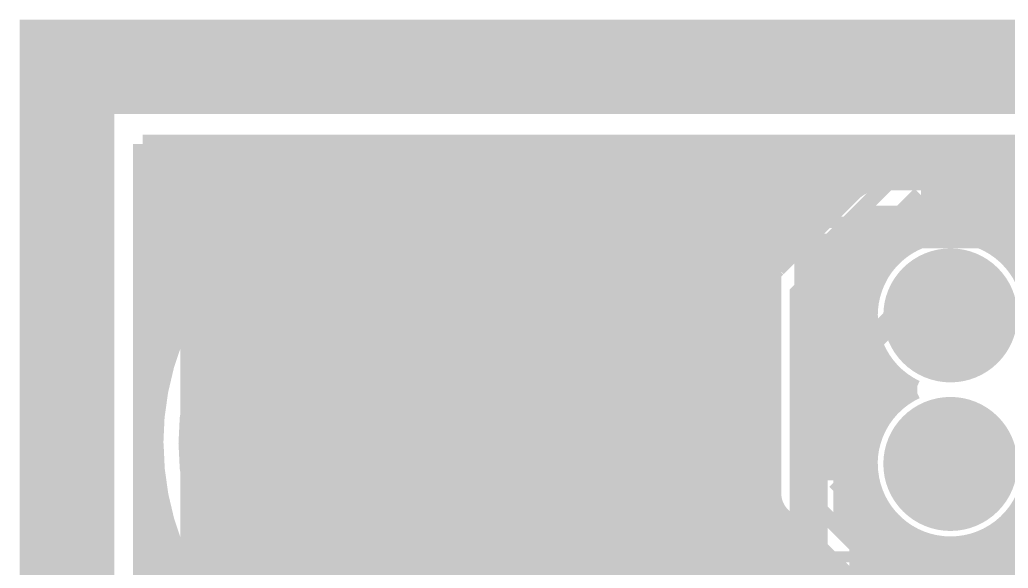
# Model space of a CAD drawing. Extents: x -1 to 119, y -42 to 51.
# Drawn here: x -0.64 to 12.65, y 43.32 to 50.7 of the extents above; entities that cross this region are included whole.
import ezdxf

# ---------------------------------------------------------------- set-up
doc = ezdxf.new("R2010")
doc.units = 0
doc.header["$MEASUREMENT"] = 0
doc.layers.get('0').update_dxf_attribs({"linetype": 'CONTINUOUS'})
for name, color, linetype in [('22-304-0_BOT', 7, 'CONTINUOUS'), ('22-304-0_DRD', 7, 'CONTINUOUS'), ('22-304-0_GND', 6, 'CONTINUOUS'), ('22-304-0_IN1', 4, 'CONTINUOUS'), ('22-304-0_SMB', 3, 'CONTINUOUS'), ('22-304-0_SMT', 5, 'CONTINUOUS'), ('22-304-0_SST', 14, 'CONTINUOUS'), ('22-304-0_TOP', 9, 'CONTINUOUS'), ('THRUHOLE_TAP', 11, 'CONTINUOUS')]:
    doc.layers.add(name, color=color, linetype=linetype)

# ---------------------------------------------------------------- blocks, each defined once
blk = doc.blocks.new('ROUND_18')
at = {"const_width": 3.50012}
blk.add_lwpolyline([(-1.75006, 0, 1), (1.75006, 0, 1)], format="xyb", close=True, dxfattribs=at)
blk = doc.blocks.new('ROUND_20')
at = {"const_width": 0.7747}
blk.add_lwpolyline([(-0.38735, 0, 1), (0.38735, 0, 1)], format="xyb", close=True, dxfattribs=at)
blk = doc.blocks.new('ROUND_23')
at = {"const_width": 2.00025}
blk.add_lwpolyline([(-1.000124, 0, 1), (1.000124, 0, 1)], format="xyb", close=True, dxfattribs=at)
blk = doc.blocks.new('ROUND_67')
at = {"const_width": 0.9017}
blk.add_lwpolyline([(-0.45085, 0, 1), (0.45085, 0, 1)], format="xyb", close=True, dxfattribs=at)
blk = doc.blocks.new('ROUND_83')
at = {"const_width": 1.75006}
blk.add_lwpolyline([(-0.87503, 0, 1), (0.87503, 0, 1)], format="xyb", close=True, dxfattribs=at)
blk = doc.blocks.new('ROUND_22')
at = {"const_width": 0.7493}
blk.add_lwpolyline([(-0.37465, 0, 1), (0.37465, 0, 1)], format="xyb", close=True, dxfattribs=at)
blk = doc.blocks.new('ROUND_1')
at = {"const_width": 0.50038}
blk.add_lwpolyline([(-0.25019, 0, 1), (0.25019, 0, 1)], format="xyb", close=True, dxfattribs=at)
blk = doc.blocks.new('ROUND_91')
at = {"const_width": 0.40005}
blk.add_lwpolyline([(-0.200024, 0, 1), (0.200024, 0, 1)], format="xyb", close=True, dxfattribs=at)

msp = doc.modelspace()

# ---------------------------------------------------------------- linework, layer by layer
at = {"layer": '22-304-0_BOT'}
for points, const_width in [([(1.016, 49.022), (1.016, 1.016)], 0.254), ([(13.46708, 49.022), (1.016, 49.022)], 0.254), ([(1.2446, 49.022), (1.2446, 45.75048)], 0.254), ([(1.4732, 49.022), (1.4732, 46.49216)], 0.254), ([(1.7018, 49.022), (1.7018, 46.94682)], 0.254), ([(1.9304, 49.022), (1.9304, 47.28972)], 0.254), ([(2.159, 49.022), (2.159, 47.56658)], 0.254), ([(2.3876, 49.022), (2.3876, 47.80026)], 0.254), ([(2.6162, 49.022), (2.6162, 47.99584)], 0.254), ([(2.8448, 49.022), (2.8448, 48.16602)], 0.254), ([(3.0734, 49.022), (3.0734, 48.30826)], 0.254), ([(3.302, 49.022), (3.302, 48.43272)], 0.254), ([(3.5306, 49.022), (3.5306, 48.53432)], 0.254), ([(3.7592, 49.022), (3.7592, 48.62322)], 0.254), ([(3.9878, 49.022), (3.9878, 48.6918)], 0.254), ([(4.2164, 49.022), (4.2164, 48.74768)], 0.254), ([(4.445, 49.022), (4.445, 48.78832)], 0.254), ([(4.6736, 49.022), (4.6736, 48.81372)], 0.254), ([(4.9022, 49.022), (4.9022, 48.82642)], 0.254), ([(5.1308, 49.022), (5.1308, 48.82642)], 0.254), ([(5.3594, 49.022), (5.3594, 48.81118)], 0.254), ([(5.588, 49.022), (5.588, 48.78324)], 0.254), ([(5.8166, 49.022), (5.8166, 48.74006)], 0.254), ([(6.0452, 49.022), (6.0452, 48.68418)], 0.254), ([(6.2738, 49.022), (6.2738, 48.61052)], 0.254), ([(6.5024, 49.022), (6.5024, 48.52162)], 0.254), ([(6.731, 49.022), (6.731, 48.41494)], 0.254), ([(6.9596, 49.022), (6.9596, 48.28794)], 0.254), ([(7.1882, 49.022), (7.1882, 48.14062)], 0.254), ([(7.4168, 49.022), (7.4168, 47.97044)], 0.254), ([(7.6454, 49.022), (7.6454, 47.76724)], 0.254), ([(7.874, 49.022), (7.874, 47.52848)], 0.254), ([(8.1026, 49.022), (8.1026, 47.244)], 0.254), ([(8.3312, 49.022), (8.3312, 46.8884)], 0.254), ([(8.5598, 49.022), (8.5598, 46.40834)], 0.254), ([(8.7884, 49.022), (8.7884, 45.5549)], 0.254), ([(9.017, 49.022), (9.017, 31.84398)], 0.254), ([(9.2456, 49.022), (9.2456, 31.9278)], 0.254), ([(9.4742, 49.022), (9.4742, 47.27956)], 0.254), ([(9.7028, 49.022), (9.7028, 47.5234)], 0.254), ([(9.9314, 49.022), (9.9314, 47.752)], 0.254), ([(10.16, 49.022), (10.16, 47.9806)], 0.254), ([(10.3886, 49.022), (10.3886, 48.2092)], 0.254), ([(10.6172, 49.022), (10.6172, 48.42764)], 0.254), ([(10.8458, 49.022), (10.8458, 48.52162)], 0.254), ([(11.0744, 49.022), (11.0744, 48.5267)], 0.254), ([(11.303, 49.022), (11.303, 48.5267)], 0.254), ([(11.5316, 49.022), (11.5316, 48.5267)], 0.254), ([(11.7602, 49.022), (11.7602, 48.5267)], 0.254), ([(11.9888, 49.022), (11.9888, 48.5267)], 0.254), ([(12.2174, 49.022), (12.2174, 48.5267)], 0.254), ([(12.446, 49.022), (12.446, 48.5267)], 0.254), ([(12.6746, 49.022), (12.6746, 48.5267)], 0.254), ([(4.47802, 48.7934), (1.016, 48.7934)], 0.254), ([(13.41628, 48.7934), (5.51942, 48.7934)], 0.254), ([(3.60172, 48.5648), (1.016, 48.5648)], 0.254), ([(13.44676, 48.5648), (6.39572, 48.5648)], 0.254), ([(12.827, 48.5267), (10.922, 48.5267)], 0.254), ([(10.5537, 48.3743), (9.54278, 47.36338)], 0.254), ([(3.11912, 48.3362), (1.016, 48.3362)], 0.254), ([(10.5156, 48.3362), (6.87832, 48.3362)], 0.254), ([(2.76098, 48.1076), (1.016, 48.1076)], 0.254), ([(10.287, 48.1076), (7.23646, 48.1076)], 0.254), ([(13.87602, 46.71822), (13.87602, 46.95698), (12.827, 48.006), (10.922, 48.006), (9.906, 46.99), (9.906, 43.688), (11.176, 42.418), (13.462, 42.418)], 0.381), ([(2.47396, 47.879), (1.016, 47.879)], 0.254), ([(10.0584, 47.879), (7.52348, 47.879)], 0.254), ([(2.2352, 47.6504), (1.016, 47.6504)], 0.254), ([(9.8298, 47.6504), (7.76224, 47.6504)], 0.254), ([(2.032, 47.4218), (1.016, 47.4218)], 0.254), ([(9.6012, 47.4218), (7.96544, 47.4218)], 0.254), ([(1.85928, 47.1932), (1.016, 47.1932)], 0.254), ([(9.42594, 47.1932), (8.13816, 47.1932)], 0.254), ([(10.91438, 47.26178), (10.4267, 46.7741)], 0.254), ([(10.8458, 47.1932), (10.8458, 47.117)], 0.254), ([(10.87882, 47.1932), (10.8458, 47.1932)], 0.254), ([(1.71196, 46.9646), (1.016, 46.9646)], 0.254), ([(9.3853, 46.9646), (8.28548, 46.9646)], 0.254), ([(9.3853, 46.99), (9.3853, 43.688)], 0.254), ([(10.79754, 46.9646), (10.6172, 46.9646)], 0.254), ([(10.6172, 46.9646), (10.6172, 43.7134)], 0.254), ([(1.58496, 46.736), (1.016, 46.736)], 0.254), ([(9.3853, 46.736), (8.41248, 46.736)], 0.254), ([(10.4267, 46.7741), (10.4267, 43.9039)], 0.254), ([(10.77214, 46.736), (10.4267, 46.736)], 0.254), ([(1.47828, 46.5074), (1.016, 46.5074)], 0.254), ([(9.3853, 46.5074), (8.51916, 46.5074)], 0.254), ([(10.79246, 46.5074), (10.4267, 46.5074)], 0.254), ([(1.38938, 46.2788), (1.016, 46.2788)], 0.254), ([(9.3853, 46.2788), (8.60806, 46.2788)], 0.254), ([(10.86358, 46.2788), (10.4267, 46.2788)], 0.254), ([(10.8458, 46.31944), (10.8458, 45.11802)], 0.254), ([(1.31572, 46.0502), (1.016, 46.0502)], 0.254), ([(9.3853, 46.0502), (8.68172, 46.0502)], 0.254), ([(10.99566, 46.0502), (10.4267, 46.0502)], 0.254), ([(11.0744, 45.95876), (11.0744, 45.4787)], 0.254), ([(1.25984, 45.8216), (1.016, 45.8216)], 0.254), ([(9.3853, 45.8216), (8.74014, 45.8216)], 0.254), ([(11.23188, 45.8216), (10.4267, 45.8216)], 0.254), ([(11.303, 45.77334), (11.303, 45.66412)], 0.254), ([(1.21666, 45.593), (1.016, 45.593)], 0.254), ([(9.3853, 45.593), (8.78332, 45.593)], 0.254), ([(11.19886, 45.593), (10.4267, 45.593)], 0.254), ([(1.18618, 45.3644), (1.016, 45.3644)], 0.254), ([(9.3853, 45.3644), (8.81126, 45.3644)], 0.254), ([(10.97788, 45.3644), (10.4267, 45.3644)], 0.254), ([(1.17094, 45.1358), (1.016, 45.1358)], 0.254), ([(9.3853, 45.1358), (8.8265, 45.1358)], 0.254), ([(10.85088, 45.1358), (10.4267, 45.1358)], 0.254), ([(1.17094, 44.9072), (1.016, 44.9072)], 0.254), ([(9.3853, 44.9072), (8.8265, 44.9072)], 0.254), ([(10.78738, 44.9072), (10.4267, 44.9072)], 0.254), ([(1.18364, 44.6786), (1.016, 44.6786)], 0.254), ([(9.3853, 44.6786), (8.81634, 44.6786)], 0.254), ([(10.77214, 44.6786), (10.4267, 44.6786)], 0.254), ([(1.20904, 44.45), (1.016, 44.45)], 0.254), ([(9.3853, 44.45), (8.7884, 44.45)], 0.254), ([(8.7884, 44.44238), (8.7884, 31.66618)], 0.254), ([(10.80516, 44.45), (10.4267, 44.45)], 0.254), ([(10.8458, 44.32046), (10.8458, 43.4848)], 0.254), ([(1.24968, 44.2214), (1.016, 44.2214)], 0.254), ([(1.2446, 44.2468), (1.2446, 5.75056)], 0.254), ([(9.3853, 44.2214), (8.74776, 44.2214)], 0.254), ([(10.88898, 44.2214), (10.4267, 44.2214)], 0.254), ([(1.30556, 43.9928), (1.016, 43.9928)], 0.254), ([(9.3853, 43.9928), (8.69442, 43.9928)], 0.254), ([(11.04392, 43.9928), (10.4267, 43.9928)], 0.254), ([(13.0429, 43.9928), (12.70508, 43.9928)], 0.254), ([(10.4267, 43.9039), (11.3919, 42.9387)], 0.254), ([(11.0744, 43.95978), (11.0744, 43.2562)], 0.254), ([(12.6746, 43.95724), (12.6746, 42.9387)], 0.254), ([(1.37414, 43.7642), (1.016, 43.7642)], 0.254), ([(9.3853, 43.7642), (8.6233, 43.7642)], 0.254), ([(11.32332, 43.7642), (10.5664, 43.7642)], 0.254), ([(11.303, 43.77436), (11.303, 43.0276)], 0.254), ([(13.3223, 43.7642), (12.42822, 43.7642)], 0.254), ([(12.446, 43.77436), (12.446, 42.9387)], 0.254), ([(8.5598, 43.58894), (8.5598, 31.6357)], 0.254), ([(11.5316, 43.67022), (11.5316, 42.9387)], 0.254), ([(11.7602, 43.62196), (11.7602, 42.9387)], 0.254), ([(11.9888, 43.62196), (11.9888, 42.9387)], 0.254), ([(12.2174, 43.67022), (12.2174, 42.9387)], 0.254), ([(1.4605, 43.5356), (1.016, 43.5356)], 0.254), ([(1.4732, 43.50512), (1.4732, 6.49224)], 0.254), ([(9.40816, 43.5356), (8.53694, 43.5356)], 0.254), ([(15.92326, 43.5356), (10.795, 43.5356)], 0.254), ([(9.4742, 43.3959), (9.4742, 31.9278)], 0.254), ([(1.56464, 43.307), (1.016, 43.307)], 0.254), ([(9.5504, 43.307), (8.43534, 43.307)], 0.254), ([(9.5377, 43.3197), (10.80262, 42.05478)], 0.254), ([(16.15186, 43.307), (11.0236, 43.307)], 0.254)]:
    msp.add_lwpolyline(points, dxfattribs=dict(at, const_width=const_width))
at = {"layer": '22-304-0_BOT', "const_width": 0.254}
for points in [[(4.99872, 48.82896, 0.4142136), (1.1684, 44.99864)], [(8.82904, 44.99864, 0.4142136), (4.99872, 48.82896)], [(10.922, 48.5267, 0.1989131), (10.55381, 48.37419)], [(9.5377, 47.3583, 0.1989124), (9.38515, 46.99)], [(9.5377, 47.3583, 0.1989124), (9.38515, 46.99)], [(10.91438, 47.26178, 0.1295039), (10.77119, 46.71822)], [(10.77214, 46.71822, 0.2910539), (11.40714, 45.72)], [(11.40714, 45.72, 0.2913182), (10.7696, 44.71924)], [(1.17094, 44.99864, 0.4142136), (4.99872, 41.17086)], [(4.99872, 41.17086, 0.4142136), (8.8265, 44.99864)], [(10.77214, 44.71924, 0.4142136), (11.8745, 43.61688)], [(11.8745, 43.61688, 0.2913182), (12.87526, 44.25188)], [(9.3853, 43.688, 0.1989124), (9.53781, 43.31981)]]:
    msp.add_lwpolyline(points, format="xyb", dxfattribs=at)
at = {"layer": '22-304-0_DRD'}
for points, const_width in [([(117.99062, 0), (0, 0), (0, 50.06086), (117.99062, 50.06086), (117.99062, 0)], 1.27), ([(11.6205, 47.35322), (11.2395, 46.97222)], 0.254), ([(12.1285, 47.35322), (11.6205, 47.35322)], 0.254), ([(12.5095, 46.97222), (12.1285, 47.35322)], 0.254), ([(11.2395, 46.97222), (11.2395, 46.46422)], 0.254), ([(12.5095, 46.46422), (12.5095, 46.97222)], 0.254), ([(11.2395, 46.46422), (11.6205, 46.08322)], 0.254), ([(12.1285, 46.08322), (12.5095, 46.46422)], 0.254), ([(11.6205, 46.08322), (12.1285, 46.08322)], 0.254), ([(4.36372, 45.63364), (4.36372, 44.99864)], 0.254), ([(4.99872, 45.63364), (4.36372, 45.63364)], 0.254), ([(4.99872, 44.36364), (4.99872, 45.63364)], 0.254), ([(11.6205, 45.35424), (11.2395, 44.97324)], 0.254), ([(12.1285, 45.35424), (11.6205, 45.35424)], 0.254), ([(12.5095, 44.97324), (12.1285, 45.35424)], 0.254), ([(4.36372, 44.99864), (5.63372, 44.99864)], 0.254), ([(5.63372, 44.99864), (5.63372, 44.36364)], 0.254), ([(11.2395, 44.97324), (11.2395, 44.46524)], 0.254), ([(12.5095, 44.46524), (12.5095, 44.97324)], 0.254), ([(11.2395, 44.46524), (11.6205, 44.08424)], 0.254), ([(12.1285, 44.08424), (12.5095, 44.46524)], 0.254), ([(5.63372, 44.36364), (4.99872, 44.36364)], 0.254), ([(11.6205, 44.08424), (12.1285, 44.08424)], 0.254)]:
    msp.add_lwpolyline(points, dxfattribs=dict(at, const_width=const_width))
at = {"layer": '22-304-0_GND', "const_width": 1.27}
msp.add_lwpolyline([(117.99062, 0), (0, 0), (0, 50.06086), (117.99062, 50.06086), (117.99062, 0)], dxfattribs=at)
at = {"layer": '22-304-0_IN1'}
for points, const_width in [([(1.651, 49.022), (1.651, 1.27)], 0.254), ([(10.94486, 49.022), (1.651, 49.022)], 0.254), ([(1.8796, 49.022), (1.8796, 1.27)], 0.254), ([(2.1082, 49.022), (2.1082, 1.27)], 0.254), ([(2.3368, 49.022), (2.3368, 1.27)], 0.254), ([(2.5654, 49.022), (2.5654, 1.27)], 0.254), ([(2.794, 49.022), (2.794, 1.27)], 0.254), ([(3.0226, 49.022), (3.0226, 45.64634)], 0.254), ([(3.2512, 49.022), (3.2512, 46.1264)], 0.254), ([(3.4798, 49.022), (3.4798, 46.4185)], 0.254), ([(3.7084, 49.022), (3.7084, 46.62932)], 0.254), ([(3.937, 49.022), (3.937, 46.7868)], 0.254), ([(4.1656, 49.022), (4.1656, 46.90364)], 0.254), ([(4.3942, 49.022), (4.3942, 46.99)], 0.254), ([(4.6228, 49.022), (4.6228, 47.04588)], 0.254), ([(4.8514, 49.022), (4.8514, 47.07382)], 0.254), ([(5.08, 49.022), (5.08, 47.0789)], 0.254), ([(5.3086, 49.022), (5.3086, 47.05604)], 0.254), ([(5.5372, 49.022), (5.5372, 47.00778)], 0.254), ([(5.7658, 49.022), (5.7658, 46.93412)], 0.254), ([(5.9944, 49.022), (5.9944, 46.8249)], 0.254), ([(6.223, 49.022), (6.223, 46.68266)], 0.254), ([(6.4516, 49.022), (6.4516, 46.48962)], 0.254), ([(6.6802, 49.022), (6.6802, 46.22546)], 0.254), ([(6.9088, 49.022), (6.9088, 45.82414)], 0.254), ([(7.1374, 49.022), (7.1374, 25.2476)], 0.254), ([(7.366, 49.022), (7.366, 25.23744)], 0.254), ([(7.5946, 49.022), (7.5946, 25.17902)], 0.254), ([(7.8232, 49.022), (7.8232, 25.06726)], 0.254), ([(8.0518, 49.022), (8.0518, 24.86914)], 0.254), ([(8.2804, 49.022), (8.2804, 31.46552)], 0.254), ([(8.509, 49.022), (8.509, 31.61792)], 0.254), ([(8.7376, 49.022), (8.7376, 31.66618)], 0.254), ([(8.9662, 49.022), (8.9662, 31.6357)], 0.254), ([(9.1948, 49.022), (9.1948, 31.51378)], 0.254), ([(9.4234, 49.022), (9.4234, 31.14802)], 0.254), ([(10.94486, 49.022), (9.60628, 47.68088)], 0.254), ([(9.652, 49.022), (9.652, 47.7266)], 0.254), ([(9.8806, 49.022), (9.8806, 47.9552)], 0.254), ([(10.1092, 49.022), (10.1092, 48.1838)], 0.254), ([(10.3378, 49.022), (10.3378, 48.4124)], 0.254), ([(10.5664, 49.022), (10.5664, 48.641)], 0.254), ([(10.795, 49.022), (10.795, 48.8696)], 0.254), ([(10.74166, 48.8188), (1.651, 48.8188)], 0.254), ([(13.87602, 44.71924), (12.58824, 43.434), (10.795, 43.434), (9.906, 44.323), (9.906, 47.371), (11.303, 48.768), (14.097, 48.768)], 0.2032), ([(10.51306, 48.5902), (1.651, 48.5902)], 0.254), ([(10.28446, 48.3616), (1.651, 48.3616)], 0.254), ([(11.4808, 48.3362), (10.3378, 47.19066)], 0.254), ([(13.57122, 48.3362), (11.4808, 48.3362)], 0.254), ([(11.4808, 48.33366), (11.4808, 47.74946)], 0.254), ([(11.7094, 48.3362), (11.7094, 47.81042)], 0.254), ([(11.938, 48.3362), (11.938, 47.82058)], 0.254), ([(12.1666, 48.3362), (12.1666, 47.78248)], 0.254), ([(12.3952, 48.3362), (12.3952, 47.69358)], 0.254), ([(12.6238, 48.3362), (12.6238, 47.53102)], 0.254), ([(10.05586, 48.133), (1.651, 48.133)], 0.254), ([(11.2522, 48.10506), (11.2522, 47.63008)], 0.254), ([(13.85316, 48.133), (11.2776, 48.133)], 0.254), ([(9.82726, 47.9044), (1.651, 47.9044)], 0.254), ([(11.0236, 47.87646), (11.0236, 47.4218)], 0.254), ([(22.83206, 47.9044), (11.049, 47.9044)], 0.254), ([(9.59866, 47.6758), (1.651, 47.6758)], 0.254), ([(10.795, 47.64786), (10.795, 46.94682)], 0.254), ([(11.32332, 47.6758), (10.8204, 47.6758)], 0.254), ([(13.32484, 47.6758), (12.42568, 47.6758)], 0.254), ([(9.48182, 47.4472), (1.651, 47.4472)], 0.254), ([(11.04392, 47.4472), (10.5918, 47.4472)], 0.254), ([(13.04544, 47.4472), (12.70508, 47.4472)], 0.254), ([(9.4742, 47.371), (9.4742, 44.323)], 0.254), ([(10.5664, 47.41926), (10.5664, 44.2722)], 0.254), ([(9.4742, 47.2186), (1.651, 47.2186)], 0.254), ([(10.3378, 47.19066), (10.3378, 44.5008)], 0.254), ([(10.89152, 47.2186), (10.3632, 47.2186)], 0.254), ([(4.3942, 46.99), (1.651, 46.99)], 0.254), ([(9.4742, 46.99), (5.60324, 46.99)], 0.254), ([(10.80516, 46.99), (10.3378, 46.99)], 0.254), ([(3.89382, 46.7614), (1.651, 46.7614)], 0.254), ([(9.4742, 46.7614), (6.10616, 46.7614)], 0.254), ([(10.77214, 46.7614), (10.3378, 46.7614)], 0.254), ([(3.5941, 46.5328), (1.651, 46.5328)], 0.254), ([(9.4742, 46.5328), (6.40588, 46.5328)], 0.254), ([(10.78738, 46.5328), (10.3378, 46.5328)], 0.254), ([(10.795, 46.49216), (10.795, 44.94784)], 0.254), ([(3.3782, 46.3042), (1.651, 46.3042)], 0.254), ([(9.4742, 46.3042), (6.61924, 46.3042)], 0.254), ([(10.85088, 46.3042), (10.3378, 46.3042)], 0.254), ([(3.21818, 46.0756), (1.651, 46.0756)], 0.254), ([(9.4742, 46.0756), (6.77926, 46.0756)], 0.254), ([(10.97788, 46.0756), (10.3378, 46.0756)], 0.254), ([(11.0236, 46.01718), (11.0236, 45.42282)], 0.254), ([(3.0988, 45.847), (1.651, 45.847)], 0.254), ([(9.4742, 45.847), (6.89864, 45.847)], 0.254), ([(11.19886, 45.847), (10.3378, 45.847)], 0.254), ([(11.2522, 45.80636), (11.2522, 45.6311)], 0.254), ([(3.01244, 45.6184), (1.651, 45.6184)], 0.254), ([(9.4742, 45.6184), (6.985, 45.6184)], 0.254), ([(11.23188, 45.6184), (10.3378, 45.6184)], 0.254), ([(2.95656, 45.3898), (1.651, 45.3898)], 0.254), ([(9.4742, 45.3898), (7.04342, 45.3898)], 0.254), ([(10.9982, 45.3898), (10.3378, 45.3898)], 0.254), ([(2.92608, 45.1612), (1.651, 45.1612)], 0.254), ([(9.4742, 45.1612), (7.0739, 45.1612)], 0.254), ([(10.86358, 45.1612), (10.3378, 45.1612)], 0.254), ([(2.921, 44.9326), (1.651, 44.9326)], 0.254), ([(9.4742, 44.9326), (7.07898, 44.9326)], 0.254), ([(10.79246, 44.9326), (10.3378, 44.9326)], 0.254), ([(2.93878, 44.704), (1.651, 44.704)], 0.254), ([(9.4742, 44.704), (7.05866, 44.704)], 0.254), ([(10.77214, 44.704), (10.3378, 44.704)], 0.254), ([(2.98704, 44.4754), (1.651, 44.4754)], 0.254), ([(9.4742, 44.4754), (7.01294, 44.4754)], 0.254), ([(10.3378, 44.5008), (10.9728, 43.8658)], 0.254), ([(10.79754, 44.4754), (10.3632, 44.4754)], 0.254), ([(10.795, 44.49318), (10.795, 44.0436)], 0.254), ([(3.0226, 44.35094), (3.0226, 5.64642)], 0.254), ([(3.0607, 44.2468), (1.651, 44.2468)], 0.254), ([(6.9088, 44.17314), (6.9088, 25.2476)], 0.254), ([(9.48182, 44.2468), (6.93928, 44.2468)], 0.254), ([(10.87628, 44.2468), (10.5918, 44.2468)], 0.254), ([(3.16484, 44.0182), (1.651, 44.0182)], 0.254), ([(9.59866, 44.0182), (6.8326, 44.0182)], 0.254), ([(9.6012, 44.0182), (10.48258, 43.13428)], 0.254), ([(11.0236, 44.0182), (10.8204, 44.0182)], 0.254), ([(11.0236, 44.0182), (11.0236, 43.8658)], 0.254), ([(3.2512, 43.87088), (3.2512, 24.69388)], 0.254), ([(9.652, 43.96486), (9.652, 28.73502)], 0.254), ([(11.176, 43.8658), (10.9728, 43.8658)], 0.254), ([(3.30708, 43.7896), (1.651, 43.7896)], 0.254), ([(6.6802, 43.77436), (6.6802, 25.24506)], 0.254), ([(9.82726, 43.7896), (6.69036, 43.7896)], 0.254), ([(9.8806, 43.73626), (9.8806, 28.73756)], 0.254), ([(3.49758, 43.561), (1.651, 43.561)], 0.254), ([(3.4798, 43.57878), (3.4798, 24.97074)], 0.254), ([(6.4516, 43.5102), (6.4516, 25.20442)], 0.254), ([(10.05586, 43.561), (6.5024, 43.561)], 0.254), ([(10.1092, 43.50766), (10.1092, 28.66136)], 0.254), ([(3.75412, 43.3324), (1.651, 43.3324)], 0.254), ([(3.7084, 43.36796), (3.7084, 25.12568)], 0.254), ([(10.28446, 43.3324), (6.24332, 43.3324)], 0.254), ([(3.937, 43.21048), (3.937, 40.45712)], 0.254), ([(6.223, 43.31716), (6.223, 25.11044)], 0.254), ([(10.3378, 43.27906), (10.3378, 28.45308)], 0.254)]:
    msp.add_lwpolyline(points, dxfattribs=dict(at, const_width=const_width))
at = {"layer": '22-304-0_IN1', "const_width": 0.254}
for points in [[(11.8745, 47.82312, 0.4142136), (10.7696, 46.71822)], [(12.87526, 47.18558, 0.2913182), (11.8745, 47.82312)], [(9.6012, 47.6758, 0.1989124), (9.47495, 47.371)], [(4.99872, 47.0789, 0.4142136), (2.91846, 44.99864)], [(7.07898, 44.99864, 0.4142136), (4.99872, 47.0789)], [(10.77214, 46.71822, 0.2910539), (11.40714, 45.72)], [(11.40714, 45.72, 0.2913182), (10.7696, 44.71924)], [(2.91846, 44.99864, 0.4142136), (4.99872, 42.91838)], [(4.99872, 42.91838, 0.4142136), (7.07898, 44.99864)], [(10.77214, 44.71924, 0.2249072), (11.1763, 43.86617)], [(9.4742, 44.323, 0.1989124), (9.60067, 44.01767)], [(9.4742, 44.323, 0.1989124), (9.60067, 44.01767)]]:
    msp.add_lwpolyline(points, format="xyb", dxfattribs=at)
at = {"layer": '22-304-0_SST'}
for points, const_width in [([(14.3764, 48.71974), (14.3764, 47.71898), (9.87552, 47.71898)], 0.19812), ([(21.3741, 48.71974), (9.87552, 48.71974), (9.87552, 42.96918), (21.87448, 42.96918), (21.87448, 48.71974), (21.3741, 48.71974)], 0.19812), ([(8.41502, 48.36414), (8.24484, 48.36414), (8.0772, 48.30318), (8.0772, 48.06696), (8.24484, 48.00854), (9.0932, 48.00854)], 0.1524), ([(9.0932, 47.94758), (9.0932, 48.18634)], 0.1524), ([(14.37386, 47.97044), (9.87552, 47.97044)], 0.14986), ([(10.1092, 47.72152), (9.85774, 47.72152), (9.85774, 46.4693)], 0.14986), ([(9.92886, 47.72152), (9.92886, 46.4693)], 0.14986), ([(10.06348, 47.72152), (10.06348, 46.4693)], 0.14986), ([(10.1092, 47.72152), (10.1092, 46.4693)], 0.14986), ([(10.1092, 47.6123), (9.85774, 47.6123)], 0.14986), ([(8.0772, 47.22876), (8.0772, 47.46498)], 0.1524), ([(8.0772, 47.34814), (9.0932, 47.34814), (8.92302, 47.46498)], 0.1524), ([(10.1092, 47.48022), (9.85774, 47.48022)], 0.14986), ([(10.1092, 47.3456), (9.85774, 47.3456)], 0.14986), ([(10.1092, 47.21098), (9.85774, 47.21098)], 0.14986), ([(12.37234, 46.22038), (12.37234, 47.22114), (11.37158, 47.22114), (11.37158, 46.22038), (12.37234, 46.22038)], 0.14986), ([(12.37234, 47.22114), (11.37158, 46.22038)], 0.14986), ([(11.37158, 47.22114), (12.37234, 46.22038)], 0.14986), ([(10.1092, 47.07636), (9.85774, 47.07636)], 0.14986), ([(10.1092, 46.94174), (9.85774, 46.94174)], 0.14986), ([(10.1092, 46.80966), (9.85774, 46.80966)], 0.14986), ([(10.1092, 46.67504), (9.85774, 46.67504)], 0.14986), ([(10.1092, 46.54042), (9.85774, 46.54042)], 0.14986), ([(10.1092, 46.4693), (9.85774, 46.4693)], 0.14986), ([(12.37234, 44.21886), (12.37234, 45.21962), (11.37158, 45.21962), (11.37158, 44.21886), (12.37234, 44.21886)], 0.14986), ([(11.37158, 45.21962), (12.37234, 44.21886)], 0.14986), ([(12.37234, 45.21962), (11.37158, 44.21886)], 0.14986), ([(9.85774, 44.71924), (9.85774, 43.46702)], 0.14986), ([(10.1092, 44.71924), (9.85774, 44.71924)], 0.14986), ([(9.92886, 44.71924), (9.92886, 43.46702)], 0.14986), ([(10.06348, 44.71924), (10.06348, 43.46702)], 0.14986), ([(10.1092, 44.71924), (10.1092, 43.46702)], 0.14986), ([(10.1092, 44.61002), (9.85774, 44.61002)], 0.14986), ([(10.1092, 44.47794), (9.85774, 44.47794)], 0.14986), ([(10.1092, 44.34332), (9.85774, 44.34332)], 0.14986), ([(10.1092, 44.2087), (9.85774, 44.2087)], 0.14986), ([(10.1092, 44.07408), (9.85774, 44.07408)], 0.14986), ([(10.1092, 43.93946), (9.85774, 43.93946)], 0.14986), ([(10.1092, 43.80738), (9.85774, 43.80738)], 0.14986), ([(10.1092, 43.67276), (9.85774, 43.67276)], 0.14986), ([(10.1092, 43.53814), (9.85774, 43.53814)], 0.14986), ([(10.1092, 43.46702), (9.85774, 43.46702)], 0.14986), ([(9.87552, 43.46956), (21.87448, 43.46956)], 0.14986)]:
    msp.add_lwpolyline(points, dxfattribs=dict(at, const_width=const_width))
at = {"layer": '22-304-0_TOP'}
for points, const_width in [([(10.795, 40.7162), (10.795, 41.783), (10.033, 42.545), (10.033, 46.863), (11.176, 48.006), (14.605, 48.006), (15.875, 46.736), (15.875, 46.71822)], 0.381), ([(11.43, 37.4396), (11.43, 39.2938), (11.684, 39.2938), (12.065, 39.6748), (12.065, 41.91), (10.668, 43.307), (10.668, 46.228), (11.15822, 46.71822), (11.8745, 46.71822)], 0.3048), ([(4.99872, 44.99864), (1.8288, 41.82872), (1.8288, 40.005), (1.8288, 10.795), (2.4638, 10.16)], 1.27)]:
    msp.add_lwpolyline(points, dxfattribs=dict(at, const_width=const_width))

# ---------------------------------------------------------------- block references
at = {"layer": '22-304-0_BOT'}
for name, p in [('ROUND_18', (4.99872, 44.99864)), ('ROUND_20', (11.8745, 46.71822)), ('ROUND_20', (11.8745, 44.71924))]:
    msp.add_blockref(name, p, dxfattribs=at)
at = {"layer": '22-304-0_GND'}
for name, p in [('ROUND_67', (11.8745, 46.71822)), ('ROUND_23', (4.99872, 44.99864)), ('ROUND_67', (11.8745, 44.71924))]:
    msp.add_blockref(name, p, dxfattribs=at)
at = {"layer": '22-304-0_IN1'}
for name, p in [('ROUND_20', (11.8745, 46.71822)), ('ROUND_83', (4.99872, 44.99864)), ('ROUND_20', (11.8745, 44.71924))]:
    msp.add_blockref(name, p, dxfattribs=at)
at = {"layer": '22-304-0_SMB'}
for name, p in [('ROUND_18', (4.99872, 44.99864)), ('ROUND_20', (11.8745, 46.71822)), ('ROUND_20', (11.8745, 44.71924))]:
    msp.add_blockref(name, p, dxfattribs=at)
at = {"layer": '22-304-0_SMT'}
for name, p in [('ROUND_22', (1.905, 48.26)), ('ROUND_18', (4.99872, 44.99864)), ('ROUND_20', (11.8745, 46.71822)), ('ROUND_20', (11.8745, 44.71924))]:
    msp.add_blockref(name, p, dxfattribs=at)
at = {"layer": '22-304-0_TOP'}
for name, p in [('ROUND_1', (1.905, 48.26)), ('ROUND_18', (4.99872, 44.99864)), ('ROUND_20', (11.8745, 46.71822)), ('ROUND_20', (11.8745, 44.71924))]:
    msp.add_blockref(name, p, dxfattribs=at)
at = {"layer": 'THRUHOLE_TAP'}
for name, p in [('ROUND_91', (11.8745, 46.71822)), ('ROUND_83', (4.99872, 44.99864)), ('ROUND_91', (11.8745, 44.71924))]:
    msp.add_blockref(name, p, dxfattribs=at)

doc.saveas('drawing.dxf')
